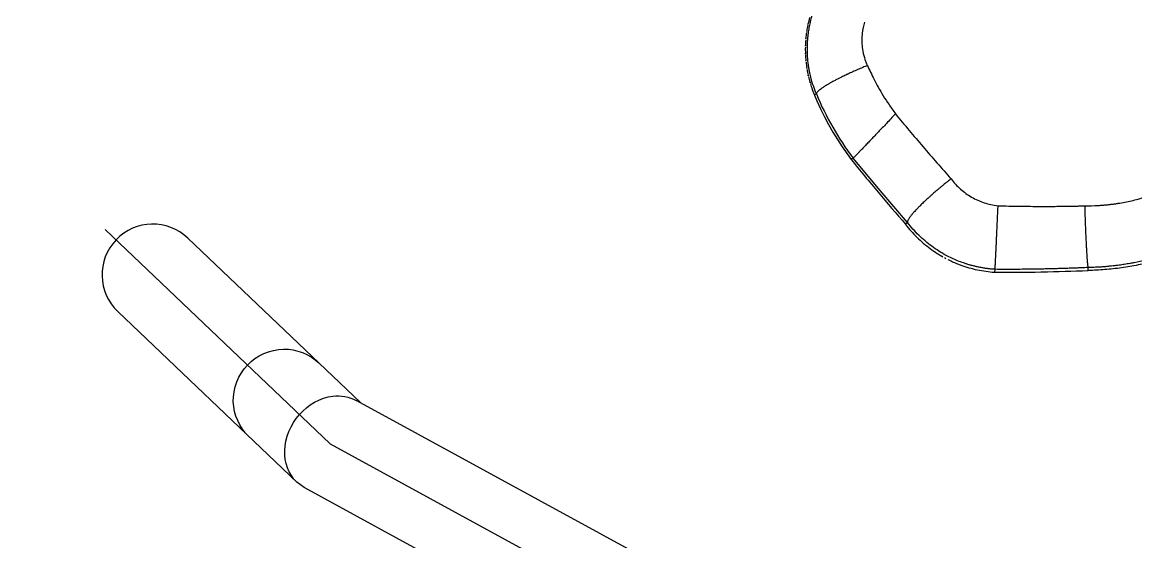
# Model space of a CAD drawing. Header units: millimetres. Extents: x 1145859089 to 1147511753, y -1047484727 to -1047247487.
# Drawn here: x 1146991287.4 to 1146991660, y -1047436452.2 to -1047436278.2 of the extents above; entities that cross this region are included whole.
import ezdxf
from ezdxf.xclip import XClip

# ---------------------------------------------------------------- set-up
doc = ezdxf.new("R2010")
doc.units = ezdxf.units.MM
doc.header["$LTSCALE"] = 100
doc.header["$MEASUREMENT"] = 0
doc.header["$XCLIPFRAME"] = 2
doc.linetypes.add('단지배치도$0$CENTER', pattern=[31, 30, -0.5, 0, -0.5])
doc.layers.get('0').update_dxf_attribs({"linetype": 'CONTINUOUS'})
doc.layers.add('XREF', color=135, linetype='CONTINUOUS')
doc.layers.add('단지배치도$0$W240910', color=135, linetype='CONTINUOUS')

# ---------------------------------------------------------------- blocks, each defined once
blk = doc.blocks.new('단지배치도$0$zw$9902')
at = {"layer": '단지배치도$0$W240910', "linetype": 'ByBlock', "ltscale": 20}
for p, q in [((61824.36, -64926.31), (61824.35, -64926.31)), ((61812.57, -64931.4), (61814.13, -64935.25)), ((61813.92, -64932.93), (61813.26, -64933.2)), ((61814.13, -64935.25), (61815.35, -64937.91)), ((61815.35, -64937.91), (61816.64, -64940.53)), ((61816.64, -64940.53), (61818.01, -64943.12)), ((61840.43, -64939.6), (61840.4, -64939.63)), ((61818.01, -64943.12), (61819.46, -64945.66)), ((61819.46, -64945.66), (61820.97, -64948.16)), ((61820.97, -64948.16), (61822.56, -64950.61)), ((61822.56, -64950.61), (61824.23, -64953.02)), ((61824.23, -64953.02), (61825.57, -64954.86)), ((61826.2, -64954.37), (61825.57, -64954.86)), ((61826.2, -64954.37), (61826.21, -64954.37)), ((61826.21, -64954.37), (61826.22, -64954.38)), ((61826.22, -64954.38), (61826.23, -64954.39)), ((61826.23, -64954.39), (61826.24, -64954.4)), ((61826.24, -64954.4), (61826.26, -64954.42)), ((61826.26, -64954.42), (61826.28, -64954.44)), ((61826.27, -64954.45), (61826.28, -64954.44)), ((61835.23, -64965.23), (61826.27, -64954.45)), ((61844.45, -64975.97), (61835.23, -64965.23)), ((61844.45, -64975.97), (61843.74, -64976.54)), ((61844.45, -64975.97), (61844.45, -64975.96)), ((61603.59, -64981.19), (61661.35, -65036.27)), ((61873.61, -64991.64), (61873.57, -64992.6)), ((61889.09, -64992.51), (61889.24, -64992.51)), ((61889.24, -64992.51), (61889.39, -64992.51)), ((61904.89, -64992.02), (61904.86, -64991.05)), ((61580.13, -65005.8), (61640, -65062.89)), ((61659.97, -65035.51), (61977.61, -65208.95)), ((61642.49, -65064.71), (61640, -65062.89)), ((61961.3, -65238.79), (61642.49, -65064.71))]:
    blk.add_line(p, q, dxfattribs=at)
at = {"layer": '단지배치도$0$W240910', "linetype": '단지배치도$0$CENTER'}
for p, q in [((61575.93, -64978.32), (61651.24, -65050.12)), ((61651.24, -65050.12), (61969.47, -65223.88))]:
    blk.add_line(p, q, dxfattribs=at)
at = {"layer": '단지배치도$0$W240910'}
for centre, radius, start, end in [((56819.18, -60798.97), 5249.43, 201.4083, 356.71209), ((56819.18, -60798.97), 5399.43, 202.10162, 356.71209), ((57394.29, -57699.4), 11431.38, 251.62775, 321.418131)]:
    blk.add_arc(centre, radius, start, end, dxfattribs=at)
at = {"layer": '단지배치도$0$W240910', "linetype": 'ByBlock', "ltscale": 20}
for centre, radius, start, end in [((61850.42, -64917.93), 40.19, 164.7024, 167.9039), ((61850.18, -64917.91), 39.95, 171.3268, 171.9659), ((61850.51, -64917.96), 40.28, 168.4505, 171.3237), ((61850.81, -64918.02), 40.59, 167.8976, 168.4535), ((61850.3, -64917.92), 40.07, 175.4834, 178.3068), ((61850.24, -64917.92), 40.01, 174.8058, 175.4829), ((61850.13, -64917.9), 39.9, 171.9661, 174.8076), ((61850.32, -64917.92), 40.09, 179.102, 181.862), ((61850.34, -64917.92), 40.11, 178.3065, 179.1023), ((61850.25, -64917.92), 40.02, 181.8626, 182.2633), ((61850.21, -64917.93), 39.98, 182.2633, 182.7365), ((61850.29, -64917.92), 40.06, 182.7372, 185.5244), ((61850.33, -64917.92), 40.1, 185.5239, 186.2815), ((61850.31, -64917.92), 40.08, 186.2812, 189.079), ((61850.25, -64917.93), 40.02, 189.0796, 189.7745), ((61850.13, -64917.95), 39.9, 189.7728, 192.5986), ((61850.19, -64917.94), 39.96, 192.5989, 193.2491), ((61850.5, -64917.86), 40.28, 193.2521, 196.1176), ((61850.79, -64917.78), 40.58, 196.1148, 196.676), ((61850.58, -64917.85), 40.35, 196.6733, 199.6268), ((61905.48, -64894.69), 99.23, 202.668, 209.8275), ((61905.6, -64894.66), 99.34, 209.8074, 216.9458), ((61905.08, -64895.42), 99.28, 215.2465, 215.5317), ((61904.53, -64895.82), 98.59, 216.5862, 216.7866), ((62527.73, -64384.83), 904.42, 219.07087, 219.97272), ((62527.73, -64384.83), 904.42, 219.97276, 220.86315), ((61591.86, -64993.5), 17, 46.3647, 226.3647), ((61873.72, -64953.82), 37.62, 217.1601, 217.2981), ((61876.31, -64951.79), 40.9, 240.0775, 241.7076), ((61876.28, -64951.84), 40.85, 241.7079, 243.2226), ((61876.05, -64954.86), 37.82, 266.1207, 266.2451), ((61877.86, -64383.55), 609.06, 269.59655, 271.05596), ((61877.86, -64383.55), 609.06, 271.08419, 272.54388)]:
    blk.add_arc(centre, radius, start, end, dxfattribs=at)
for points, knots in [([(61810.94, -64919.48), (61810.91, -64918.79), (61810.89, -64917.49), (61810.95, -64915.65), (61811.08, -64914.03), (61811.27, -64912.42), (61811.53, -64910.76), (61811.89, -64909.02), (61812.31, -64907.37), (61812.62, -64906.31), (61812.79, -64905.8)], [0, 0, 0, 0, 2.059288, 3.899753, 5.5213, 6.923845, 8.779453, 10.55639, 12.254625, 13.874128, 13.874128, 13.874128, 13.874128]), ([(61831.02, -64923.4), (61830.96, -64923.26), (61830.8, -64922.89), (61830.52, -64922.16), (61830.16, -64921.12), (61829.88, -64920.09), (61829.68, -64919.2), (61829.44, -64917.98), (61829.29, -64916.69), (61829.24, -64915.36), (61829.24, -64914.62), (61829.26, -64913.99), (61829.29, -64913.46), (61829.33, -64912.97), (61829.38, -64912.51), (61829.44, -64912.04), (61829.51, -64911.6), (61829.59, -64911.14), (61829.72, -64910.53), (61829.89, -64909.79), (61830.07, -64909.2), (61830.15, -64908.91)], [0, 0, 0, 0, 0.447889, 1.227569, 2.33458, 3.761479, 4.417731, 5.072633, 7.479468, 8.321554, 9.059096, 9.691757, 10.219254, 10.641465, 11.188179, 11.598801, 12.056191, 12.53337, 12.98429, 13.920151, 14.827012, 14.827012, 14.827012, 14.827012]), ([(61813.92, -64932.93), (61813.55, -64932.04), (61812.85, -64930.16), (61812.21, -64927.93), (61811.86, -64926.45), (61811.72, -64925.81), (61811.61, -64925.24), (61811.45, -64924.37), (61811.25, -64923.11), (61811.05, -64921.4), (61810.97, -64920.15), (61810.94, -64919.48)], [0, 0, 0, 0, 2.881319, 6.031147, 6.947928, 7.421278, 8.001605, 8.688921, 10.100092, 11.819439, 13.847041, 13.847041, 13.847041, 13.847041]), ([(61831.02, -64923.4), (61830.49, -64923.62), (61829.4, -64924.06), (61827.76, -64924.77), (61826.1, -64925.5), (61824.96, -64926.03), (61824.38, -64926.3), (61824.35, -64926.31)], [0, 0, 0, 0, 1.726952, 3.518078, 5.346979, 7.18218, 7.278058, 7.278058, 7.278058, 7.278058]), ([(61831.02, -64923.4), (61831.34, -64924.15), (61832.07, -64925.71), (61833.27, -64928.15), (61834.69, -64930.79), (61836.34, -64933.61), (61838.26, -64936.59), (61839.68, -64938.58), (61840.43, -64939.6)], [0, 0, 0, 0, 2.446168, 5.164931, 8.160506, 11.432192, 14.973302, 18.773615, 18.773615, 18.773615, 18.773615]), ([(61824.36, -64926.31), (61824.27, -64926.35), (61823.96, -64926.5), (61823.41, -64926.76), (61822.67, -64927.12), (61821.85, -64927.52), (61820.93, -64927.99), (61819.92, -64928.52), (61819.09, -64928.97), (61818.49, -64929.31), (61818.14, -64929.51), (61817.52, -64929.87), (61816.71, -64930.36), (61815.8, -64930.97), (61815.03, -64931.53), (61814.38, -64932.09), (61813.9, -64932.62), (61813.92, -64932.93)], [0, 0, 0, 0, 0.29896, 1.02573, 1.841463, 2.737949, 3.777083, 4.935237, 6.178798, 6.595398, 7.000004, 7.392112, 8.766373, 9.817176, 10.692653, 11.584491, 12.514966, 12.514966, 12.514966, 12.514966]), ([(61840.4, -64939.63), (61839.81, -64940.08), (61838.93, -64941.27), (61837.37, -64942.73), (61836.49, -64943.85), (61835.96, -64944.29)], [0, 0, 0, 0, 2.215276, 4.379296, 6.430833, 6.430833, 6.430833, 6.430833]), ([(61840.4, -64939.63), (61843.42, -64943.32), (61849.59, -64950.59), (61855.86, -64957.77), (61859, -64961.35)], [0, 0, 0, 0, 14.302718, 28.595326, 28.595326, 28.595326, 28.595326]), ([(61835.96, -64944.29), (61835.49, -64944.68), (61834.72, -64945.64), (61833.46, -64946.9), (61832.29, -64948.14), (61831.18, -64949.29), (61830.17, -64950.36), (61829.25, -64951.32), (61828.44, -64952.16), (61827.77, -64952.89), (61827.16, -64953.47), (61826.8, -64954.01), (61826.24, -64954.23), (61826.28, -64954.44)], [0, 0, 0, 0, 1.848171, 3.647412, 5.365476, 6.960018, 8.441307, 9.782827, 10.941295, 11.94642, 12.773552, 13.395342, 14.032256, 14.032256, 14.032256, 14.032256]), ([(61856.06, -64963.69), (61855.93, -64963.8), (61855.68, -64964), (61855.19, -64964.42), (61854.37, -64965.11), (61853.44, -64965.9), (61852.54, -64966.7), (61851.85, -64967.31), (61851.2, -64967.9), (61850.38, -64968.66), (61849.44, -64969.55), (61848.5, -64970.48), (61847.73, -64971.27), (61847.12, -64971.92), (61846.49, -64972.61), (61845.88, -64973.32), (61845.35, -64973.99), (61844.99, -64974.52), (61844.74, -64974.91), (61844.51, -64975.36), (61844.36, -64975.75), (61844.45, -64975.96)], [0, 0, 0, 0, 0.485454, 0.978597, 1.932862, 3.695839, 4.638255, 5.554442, 6.440643, 7.293633, 8.889762, 10.32771, 11.285376, 12.176629, 12.996825, 14.086436, 15.00145, 15.546387, 16.008957, 16.389534, 17.08293, 17.08293, 17.08293, 17.08293]), ([(61859, -64961.35), (61858.64, -64961.63), (61857.98, -64962.14), (61857.13, -64962.82), (61856.52, -64963.32), (61856.19, -64963.59), (61856.06, -64963.69), (61856.06, -64963.69)], [0, 0, 0, 0, 1.382044, 2.485792, 3.279492, 3.745298, 3.762624, 3.762624, 3.762624, 3.762624]), ([(61859, -64961.35), (61859.45, -64961.97), (61860.45, -64963.15), (61862.1, -64964.78), (61863.91, -64966.23), (61865.86, -64967.49), (61867.92, -64968.55), (61870.09, -64969.39), (61872.33, -64970.02), (61873.86, -64970.25), (61874.63, -64970.35)], [0, 0, 0, 0, 2.306734, 4.623026, 6.939053, 9.252315, 11.569258, 13.893668, 16.218986, 18.529866, 18.529866, 18.529866, 18.529866]), ([(61903.73, -64970.39), (61905.23, -64970.37), (61906.9, -64970.35), (61908.73, -64970.23), (61909.26, -64970.19), (61909.85, -64970.15), (61910.56, -64970.09), (61911.29, -64970.01), (61911.96, -64969.94), (61912.46, -64969.88), (61912.87, -64969.83), (61913.33, -64969.77), (61914.02, -64969.67), (61915.32, -64969.48), (61917.92, -64969.02), (61920.38, -64968.46), (61922.31, -64967.94), (61922.98, -64967.75), (61923.56, -64967.58), (61924.05, -64967.43), (61924.54, -64967.28), (61924.98, -64967.14), (61925.48, -64966.98), (61925.99, -64966.81), (61926.57, -64966.61), (61927.14, -64966.41), (61927.71, -64966.2), (61928.28, -64965.99), (61929.04, -64965.7), (61929.97, -64965.32), (61931.09, -64964.85), (61932.19, -64964.37), (61933.32, -64963.84), (61934.4, -64963.32), (61935.56, -64962.71), (61936.41, -64962.31), (61938.5, -64960.98), (61938.04, -64961.34)], [0, 0, 0, 0, 4.518138, 4.98761, 5.519291, 6.113066, 6.768875, 7.649409, 8.317802, 8.774307, 9.159361, 9.580814, 10.143028, 11.268688, 13.525753, 18.051297, 18.832091, 19.524161, 20.127712, 20.643007, 21.07032, 21.66195, 22.040052, 22.651282, 23.261655, 23.871211, 24.480004, 25.088098, 25.695569, 26.903457, 28.109964, 29.315847, 30.522095, 31.839608, 33.002428, 34.150196, 35.90749, 35.90749, 35.90749, 35.90749]), ([(61874.63, -64970.35), (61874.6, -64970.97), (61874.54, -64972.23), (61874.45, -64974.15), (61874.36, -64976.08), (61874.29, -64977.77), (61874.23, -64979.19), (61874.17, -64980.37), (61874.11, -64981.73), (61874.05, -64983.25), (61873.99, -64984.6), (61873.94, -64985.61), (61873.91, -64986.28), (61873.88, -64986.94), (61873.84, -64987.75), (61873.79, -64988.69), (61873.75, -64989.61), (61873.71, -64990.29), (61873.69, -64990.76), (61873.64, -64991.2), (61873.65, -64991.49), (61873.61, -64991.64)], [0, 0, 0, 0, 1.869455, 3.797382, 5.747121, 7.6791, 8.856054, 10.036909, 11.211556, 12.938311, 14.589164, 15.281506, 15.957978, 16.613938, 17.244651, 18.411305, 19.420803, 20.011778, 20.453254, 20.84609, 21.319991, 21.319991, 21.319991, 21.319991]), ([(61874.63, -64970.35), (61875.87, -64970.36), (61878.25, -64970.45), (61881.69, -64970.5), (61884.82, -64970.54), (61887.14, -64970.56), (61888.95, -64970.56), (61890.45, -64970.56), (61892.14, -64970.56), (61893.69, -64970.55), (61894.88, -64970.54), (61895.74, -64970.53), (61896.48, -64970.52), (61897.37, -64970.51), (61898.52, -64970.49), (61899.82, -64970.47), (61901.12, -64970.45), (61902.43, -64970.42), (61903.29, -64970.39), (61903.73, -64970.39)], [0, 0, 0, 0, 3.727966, 7.160478, 10.29711, 13.137388, 14.121714, 15.731792, 17.632242, 19.180911, 20.377958, 21.223552, 21.745349, 22.595576, 23.897695, 25.199644, 26.501416, 27.803016, 29.104454, 29.104454, 29.104454, 29.104454]), ([(61903.73, -64970.39), (61903.73, -64970.65), (61903.75, -64971.27), (61903.78, -64972.14), (61903.8, -64972.93), (61903.82, -64973.48), (61903.83, -64973.96), (61903.85, -64974.48), (61903.88, -64975.17), (61903.92, -64976.34), (61903.97, -64977.9), (61904.05, -64979.73), (61904.13, -64981.47), (61904.2, -64983.07), (61904.27, -64984.41), (61904.33, -64985.51), (61904.39, -64986.4), (61904.45, -64987.33), (61904.51, -64988.26), (61904.59, -64989.16), (61904.65, -64989.9), (61904.76, -64990.49), (61904.74, -64990.91), (61904.86, -64991.05)], [0, 0, 0, 0, 0.77239, 1.882234, 2.593554, 3.1513, 3.549162, 4.013506, 4.708113, 5.641626, 7.517969, 9.389761, 11.140689, 12.746223, 14.190557, 15.15895, 16.055317, 16.875233, 17.955021, 18.849888, 19.589823, 20.156184, 20.706385, 20.706385, 20.706385, 20.706385]), ([(61843.8, -64976.62), (61844.37, -64977.36), (61845.58, -64978.84), (61847.56, -64980.94), (61849.7, -64982.91), (61851.98, -64984.72), (61854.07, -64986.15), (61855.4, -64986.95), (61855.9, -64987.24)], [0, 0, 0, 0, 2.818129, 5.72738, 8.637394, 11.548194, 14.459629, 16.208132, 16.208132, 16.208132, 16.208132]), ([(61857.37, -64986.97), (61856.53, -64986.52), (61854.89, -64985.56), (61852.53, -64983.95), (61850.3, -64982.18), (61848.19, -64980.25), (61846.23, -64978.18), (61845.02, -64976.71), (61844.45, -64975.96)], [0, 0, 0, 0, 2.853469, 5.703771, 8.555362, 11.40842, 14.258114, 17.099784, 17.099784, 17.099784, 17.099784]), ([(61932.08, -64986.3), (61930.79, -64986.74), (61928.19, -64987.56), (61924.24, -64988.6), (61921.13, -64989.28), (61918.71, -64989.73), (61917.04, -64990.01), (61915.34, -64990.25), (61913.9, -64990.43), (61912.92, -64990.54), (61912.2, -64990.61), (61911.66, -64990.67), (61911.02, -64990.73), (61910.36, -64990.78), (61909.6, -64990.84), (61908.85, -64990.89), (61908.1, -64990.93), (61907.31, -64990.97), (61906.45, -64991.01), (61905.61, -64991.03), (61905.08, -64991.05), (61904.86, -64991.05)], [0, 0, 0, 0, 4.079477, 8.173509, 12.258182, 13.624922, 15.556668, 17.341206, 18.787337, 19.89692, 20.299669, 20.957982, 21.543963, 22.208089, 22.963843, 23.808245, 24.467429, 25.2359, 26.153896, 27.076101, 27.737024, 27.737024, 27.737024, 27.737024]), ([(61873.61, -64991.64), (61873.44, -64991.63), (61873.02, -64991.6), (61872.38, -64991.54), (61871.75, -64991.47), (61871.16, -64991.4), (61870.58, -64991.32), (61869.98, -64991.23), (61869.37, -64991.13), (61868.76, -64991.01), (61868.19, -64990.9), (61867.66, -64990.79), (61867.19, -64990.68), (61866.76, -64990.58), (61866.29, -64990.45), (61865.82, -64990.33), (61865.35, -64990.2), (61864.84, -64990.05), (61864.12, -64989.83), (61862.86, -64989.41), (61861.2, -64988.79), (61859.26, -64987.93), (61857.99, -64987.3), (61857.37, -64986.97)], [0, 0, 0, 0, 0.521798, 1.262919, 1.904362, 2.432366, 3.042987, 3.654111, 4.265656, 4.907204, 5.496883, 6.034562, 6.520155, 6.95361, 7.334902, 8.002069, 8.405257, 8.794376, 9.594705, 10.660753, 12.788191, 14.908924, 17.023309, 17.023309, 17.023309, 17.023309]), ([(61857.88, -64988.31), (61858.42, -64988.58), (61859.85, -64989.26), (61862.21, -64990.23), (61864.98, -64991.13), (61867.81, -64991.84), (61870.65, -64992.33), (61872.55, -64992.53), (61873.49, -64992.6)], [0, 0, 0, 0, 1.831835, 4.742714, 7.652956, 10.56241, 13.471104, 16.297154, 16.297154, 16.297154, 16.297154]), ([(61930.83, -64987.76), (61929.58, -64988.16), (61926.52, -64989.06), (61921.6, -64990.23), (61916.07, -64991.19), (61910.5, -64991.8), (61906.76, -64991.99), (61904.89, -64992.02)], [0, 0, 0, 0, 3.957199, 9.561944, 15.166688, 20.771431, 26.376179, 26.376179, 26.376179, 26.376179]), ([(61889.22, -64991.55), (61887.53, -64991.58), (61884.92, -64991.62), (61881.81, -64991.65), (61879.6, -64991.66), (61877, -64991.66), (61874.91, -64991.65), (61873.61, -64991.64)], [0, 0, 0, 0, 5.08195, 7.807414, 9.342913, 11.70911, 15.609667, 15.609667, 15.609667, 15.609667]), ([(61904.86, -64991.05), (61904.64, -64991.06), (61904.11, -64991.08), (61903.23, -64991.12), (61902.14, -64991.17), (61900.9, -64991.22), (61899.66, -64991.26), (61898.56, -64991.3), (61897.45, -64991.34), (61896.11, -64991.38), (61894.47, -64991.43), (61892.71, -64991.48), (61890.96, -64991.52), (61889.8, -64991.54), (61889.22, -64991.55)], [0, 0, 0, 0, 0.686602, 1.572468, 2.657669, 3.944452, 5.293878, 6.393904, 7.244414, 8.637183, 10.390715, 12.183478, 13.905966, 15.654396, 15.654396, 15.654396, 15.654396]), ([(61623.52, -65023.68), (61626.55, -65020.5), (61635.36, -65016.47), (61644.32, -65020.03), (61647.36, -65022.93)], [0, 0, 0, 0, 13.196875, 25.824969, 25.824969, 25.824969, 25.824969]), ([(61623.9, -65047.54), (61620.86, -65044.64), (61616.87, -65035.86), (61620.48, -65026.87), (61623.52, -65023.68)], [0, 0, 0, 0, 12.628093, 25.824969, 25.824969, 25.824969, 25.824969]), ([(61640.92, -65040.28), (61643.73, -65037.08), (61650.33, -65032.99), (61657.58, -65034.34), (61659.94, -65035.56)], [0, 0, 0, 0, 12.781271, 20.745186, 20.745186, 20.745186, 20.745186])]:
    blk.add_open_spline(points, degree=3, knots=knots, dxfattribs=at)
for points in [[(61635.98, -65052.41), (61636.05, -65048.05), (61638.03, -65043.55), (61640.92, -65040.28)], [(61640, -65062.89), (61637.27, -65060.33), (61635.92, -65056.15), (61635.98, -65052.41)]]:
    blk.add_open_spline(points, degree=3, dxfattribs=at)
blk = doc.blocks.new('단지배치도')
blk.add_blockref('단지배치도$0$zw$9902', (141034.19, 142437.16))

msp = doc.modelspace()

# ---------------------------------------------------------------- block references
at = {"layer": 'XREF'}
ref = msp.add_blockref('단지배치도', (1146788705.034274, -1047513806.462535), dxfattribs=at)
XClip(ref).set_block_clipping_path([(72982.4064819524, 34919.7593965298), (360382.4067475507, 255319.7593436697)])

doc.saveas('drawing.dxf')
